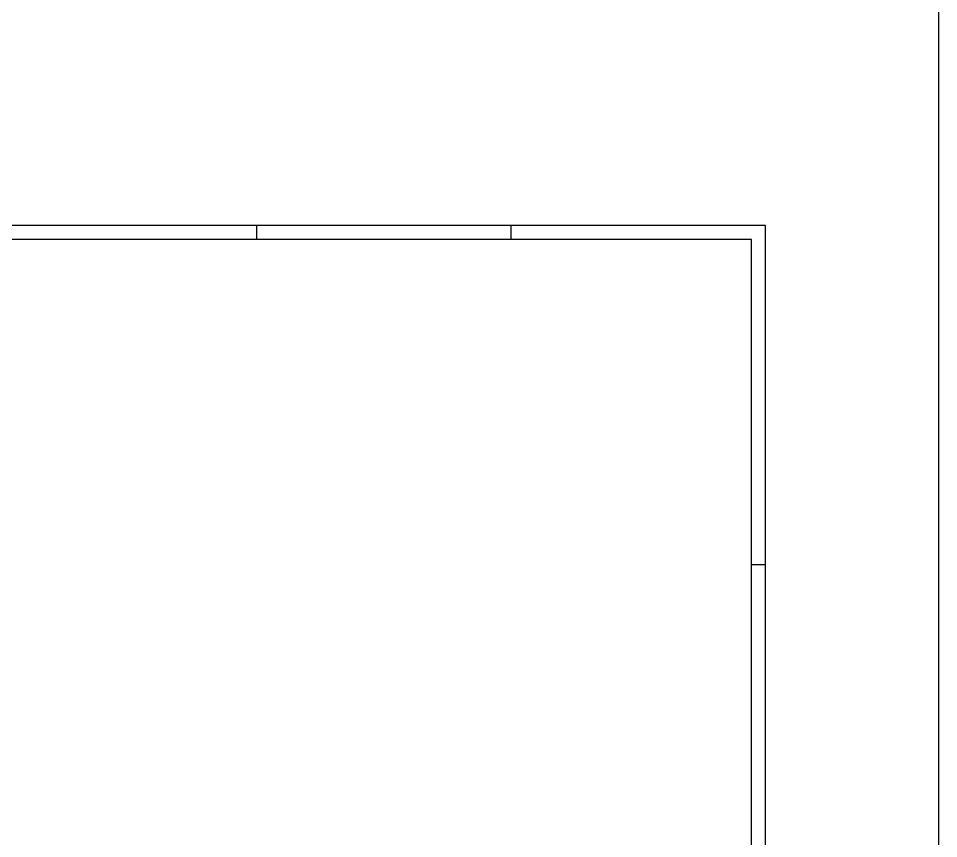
# Paper-space layout 'Layout1' of a CAD drawing. Header units: metres. Extents: x 2269 to 2509, y 667 to 906.
# Drawn here: x 2442 to 2508.9, y 726.8 to 786.5 of the extents above; entities that cross this region are included whole.
import ezdxf

# ---------------------------------------------------------------- set-up
doc = ezdxf.new("R2010")
doc.units = ezdxf.units.M
doc.header["$LTSCALE"] = 10
doc.header["$MEASUREMENT"] = 0
doc.layers.add('FORMATO', color=5, linetype='Continuous')
doc.layers.add('P06 - SELO-PADRÃO', color=6, linetype='Continuous')

# ---------------------------------------------------------------- blocks, each defined once
blk = doc.blocks.new('Formato A0 Secundário')
at = {"layer": 'FORMATO', "color": 2}
for p, q in [((224.5, 410.5), (224.5, 420.500002)), ((409.5, 410.5), (409.5, 420.500002))]:
    blk.add_line(p, q, dxfattribs=at)
blk.add_lwpolyline([(-594.5, -420.5), (594.5, -420.5), (594.5, 420.5), (-594.5, 420.5)], close=True, dxfattribs=at)
at = {"layer": 'FORMATO', "color": 6}
blk.add_lwpolyline([(-569.5, -410.5), (584.5, -410.5), (584.5, 410.5), (-569.5, 410.5)], close=True, dxfattribs=at)
at = {"layer": 'FORMATO', "color": 2}
blk.add_lwpolyline([(594.5, 173.5), (584.5, 173.5)], dxfattribs=at)

psp = doc.layouts.get("Layout1")

# ---------------------------------------------------------------- linework, layer by layer
at = {"layer": 'P06 - SELO-PADRÃO', "color": 5}
psp.add_lwpolyline([(2269.381, 905.951), (2508.949, 905.951), (2508.949, 667.14), (2269.381, 667.14)], close=True, dxfattribs=at)

# ---------------------------------------------------------------- block references
at = {"layer": 'FORMATO', "xscale": 0.1, "yscale": 0.1, "zscale": 0.1}
psp.add_blockref('Formato A0 Secundário', (2436.898, 729.413), dxfattribs=at)

doc.saveas('drawing.dxf')
